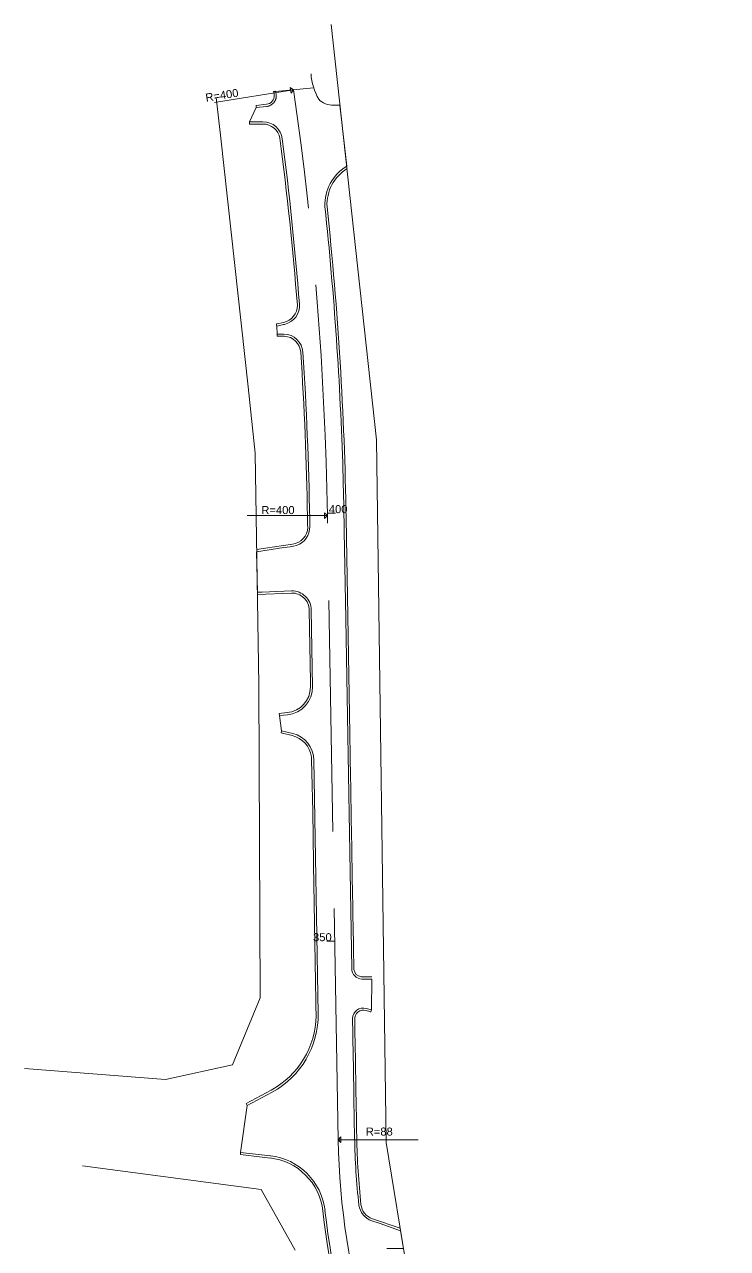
# Model space of a CAD drawing. Header units: metres. Extents: x 24518872 to 24519096, y 6838786 to 6839185.
# Drawn here: x 24518871.9 to 24518954.1, y 6839042.5 to 6839185.4 of the extents above; entities that cross this region are included whole.
import ezdxf

# ---------------------------------------------------------------- set-up
doc = ezdxf.new("R2010")
doc.units = ezdxf.units.M
for name, pattern in [('3D_LONG_DASH', [1, 0.75, -0.25]), ('Hatch', [0]), ('Katurakenne', [0]), ('Tielinjaus', [0])]:
    doc.linetypes.add(name, pattern=pattern)
for name, color, linetype, lineweight in [('Hatch', 7, 'Hatch', 0), ('Katurakenne', 7, 'Katurakenne', 0), ('Tielinjaus', 7, 'Tielinjaus', 0)]:
    doc.layers.add(name, color=color, linetype=linetype, lineweight=lineweight)
doc.styles.add('DEFAULT', font='arial.ttf', dxfattribs={"height": 0.2})

msp = doc.modelspace()

# ---------------------------------------------------------------- linework, layer by layer
at = {"color": 7, "linetype": 'Continuous', "lineweight": 9}
for p, q in [((24518907.752224, 6839185.43455), (24518913.070002, 6839136.925001)), ((24518894.328302, 6839176.910901), (24518894.889302, 6839172.157901)), ((24518894.889302, 6839172.157901), (24518898.077602, 6839143.104001)), ((24518898.077602, 6839143.104001), (24518898.888602, 6839135.355101)), ((24518914.181302, 6839054.865301), (24518913.070102, 6839136.925301)), ((24518898.888602, 6839135.355101), (24518899.315802, 6839108.326101)), ((24518899.315802, 6839108.326101), (24518899.458102, 6839071.750201)), ((24518899.458102, 6839071.750201), (24518896.253102, 6839063.947201)), ((24518888.420102, 6839062.235301), (24518871.929202, 6839063.509001)), ((24518896.253102, 6839063.947201), (24518888.420102, 6839062.235301)), ((24518917.805802, 6839032.957801), (24518914.181302, 6839054.865301)), ((24518899.605202, 6839049.370001), (24518878.711402, 6839052.130201)), ((24518903.549302, 6839042.276301), (24518899.605202, 6839049.370001))]:
    msp.add_line(p, q, dxfattribs=at)
at = {"layer": 'Hatch', "color": 7, "linetype": 'Continuous', "true_color": 0xf2f2f2}
for p, q in [((24518901.283395, 6839177.621932), (24518905.717635, 6839178.047263)), ((24518901.345052, 6839177.280152), (24518901.283395, 6839177.621932)), ((24518901.345052, 6839177.280152), (24518901.283395, 6839177.621932)), ((24518901.345052, 6839177.280152), (24518901.283395, 6839177.621932)), ((24518901.345052, 6839177.280152), (24518901.283395, 6839177.621932)), ((24518901.345052, 6839177.280152), (24518901.283395, 6839177.621932)), ((24518901.345052, 6839177.280152), (24518901.283395, 6839177.621932)), ((24518901.345052, 6839177.280152), (24518901.283395, 6839177.621932)), ((24518901.345052, 6839177.280152), (24518901.283395, 6839177.621932)), ((24518901.345052, 6839177.280152), (24518901.283395, 6839177.621932)), ((24518901.345052, 6839177.280152), (24518901.283395, 6839177.621932)), ((24518901.345052, 6839177.280152), (24518901.283395, 6839177.621932)), ((24518901.345052, 6839177.280152), (24518901.283395, 6839177.621932)), ((24518901.345052, 6839177.280152), (24518901.283395, 6839177.621932)), ((24518901.345052, 6839177.280152), (24518901.283395, 6839177.621932)), ((24518901.345052, 6839177.280152), (24518901.283395, 6839177.621932)), ((24518901.345052, 6839177.280152), (24518901.283395, 6839177.621932)), ((24518901.345052, 6839177.280152), (24518901.283395, 6839177.621932)), ((24518901.345052, 6839177.280152), (24518901.283395, 6839177.621932)), ((24518901.345052, 6839177.280152), (24518901.283395, 6839177.621932)), ((24518901.345052, 6839177.280152), (24518901.283395, 6839177.621932)), ((24518901.345052, 6839177.280152), (24518901.283395, 6839177.621932)), ((24518901.345052, 6839177.280152), (24518901.283395, 6839177.621932)), ((24518901.345052, 6839177.280152), (24518901.283395, 6839177.621932)), ((24518898.214897, 6839174.053346), (24518899.014118, 6839175.738364)), ((24518909.583744, 6839168.88213), (24518908.784995, 6839176.019141)), ((24518901.460996, 6839149.271696), (24518901.416074, 6839150.218652)), ((24518899.149485, 6839119.114754), (24518899.060533, 6839123.857967)), ((24518901.980591, 6839102.955396), (24518901.71728, 6839104.71778)), ((24518912.472284, 6839070.348117), (24518912.516777, 6839073.944466)), ((24518897.191109, 6839053.702515), (24518897.945676, 6839059.189924)), ((24518916.229987, 6839042.482476), (24518915.889736, 6839044.56175))]:
    msp.add_line(p, q, dxfattribs=at)
at = {"layer": 'Hatch', "color": 7, "linetype": 'Continuous'}
for p, q in [((24518901.345052, 6839177.280152), (24518901.283395, 6839177.621932)), ((24518901.345052, 6839177.280152), (24518901.283395, 6839177.621932)), ((24518916.229987, 6839042.482476), (24518915.889736, 6839044.56175))]:
    msp.add_line(p, q, dxfattribs=at)
at = {"layer": 'Katurakenne', "color": 7, "linetype": 'Continuous'}
for p, q in [((24518901.133131, 6839177.607519), (24518901.046458, 6839177.599206)), ((24518901.283395, 6839177.621932), (24518901.133131, 6839177.607519)), ((24518901.345052, 6839177.280152), (24518901.283395, 6839177.621932)), ((24518901.345052, 6839177.280152), (24518901.283395, 6839177.621932)), ((24518898.98909, 6839175.987153), (24518900.204936, 6839176.108974)), ((24518899.014118, 6839175.738364), (24518898.98909, 6839175.987153)), ((24518900.229965, 6839175.860185), (24518899.014118, 6839175.738364)), ((24518908.737877, 6839176.026963), (24518908.03232, 6839176.020542)), ((24518899.800393, 6839174.053346), (24518898.214897, 6839174.053346)), ((24518898.214897, 6839174.053346), (24518898.214897, 6839173.803306)), ((24518898.214897, 6839173.803306), (24518899.800393, 6839173.803306)), ((24518901.416074, 6839150.218652), (24518902.196187, 6839150.37739)), ((24518901.456382, 6839150.482038), (24518902.209393, 6839150.635262)), ((24518901.459243, 6839149.30625), (24518901.45862, 6839149.319357)), ((24518902.173556, 6839149.269415), (24518901.460996, 6839149.269415)), ((24518905.278387, 6839126.803375), (24518905.263442, 6839127.676694)), ((24518909.952772, 6839102.584195), (24518909.521988, 6839127.757944)), ((24518909.472211, 6839116.023359), (24518909.297392, 6839126.239258)), ((24518899.031494, 6839124.097986), (24518903.24014, 6839124.74922)), ((24518899.060533, 6839123.857967), (24518902.248034, 6839124.344884)), ((24518903.13608, 6839119.279251), (24518899.709387, 6839119.13621)), ((24518899.140692, 6839118.866135), (24518903.146393, 6839119.029423)), ((24518899.195383, 6839119.114754), (24518899.141841, 6839119.112519)), ((24518899.709387, 6839119.13621), (24518899.195383, 6839119.114754)), ((24518905.337836, 6839108.685923), (24518905.194962, 6839117.035086)), ((24518905.598529, 6839108.095238), (24518905.444892, 6839117.073306)), ((24518910.171487, 6839075.159762), (24518909.472211, 6839116.023359)), ((24518901.690498, 6839104.966387), (24518902.625717, 6839105.066728)), ((24518901.71728, 6839104.71778), (24518901.690498, 6839104.966387)), ((24518902.652499, 6839104.818121), (24518901.71728, 6839104.71778)), ((24518901.980591, 6839102.955396), (24518901.918997, 6839102.71303)), ((24518901.918997, 6839102.71303), (24518903.228406, 6839102.381614)), ((24518903.29, 6839102.62398), (24518901.980591, 6839102.955396)), ((24518906.252199, 6839069.896715), (24518905.744673, 6839099.555008)), ((24518911.470238, 6839073.944466), (24518912.516777, 6839073.944466)), ((24518912.51318, 6839074.194506), (24518911.93336, 6839074.194506)), ((24518912.261444, 6839070.147422), (24518911.844824, 6839070.259778)), ((24518912.413859, 6839070.132352), (24518912.408382, 6839070.112124)), ((24518912.472284, 6839070.348117), (24518912.413859, 6839070.132352)), ((24518897.827049, 6839059.410161), (24518900.74309, 6839060.974484)), ((24518900.861718, 6839060.754247), (24518897.945676, 6839059.189924)), ((24518897.945676, 6839059.189924), (24518897.827049, 6839059.410161)), ((24518910.432452, 6839059.909749), (24518910.509625, 6839055.399953)), ((24518897.191109, 6839053.702515), (24518897.161593, 6839053.454216)), ((24518900.686542, 6839053.288688), (24518897.191109, 6839053.702515)), ((24518897.161593, 6839053.454216), (24518900.657026, 6839053.040389)), ((24518912.50559, 6839045.720956), (24518913.366669, 6839045.426002)), ((24518915.84711, 6839044.842989), (24518912.586912, 6839045.957458)), ((24518913.366669, 6839045.426002), (24518915.889736, 6839044.56175)), ((24518915.926299, 6839042.482476), (24518915.19022, 6839042.482476)), ((24518916.229987, 6839042.482476), (24518915.926299, 6839042.482476))]:
    msp.add_line(p, q, dxfattribs=at)
at = {"layer": 'Katurakenne', "color": 7, "linetype": 'Continuous', "flags": 128}
for points in [[(24518901.090789, 6839176.332928), (24518901.127644, 6839176.382316), (24518901.162311, 6839176.433916), (24518901.194603, 6839176.487586), (24518901.224343, 6839176.543162), (24518901.251372, 6839176.600461), (24518901.275546, 6839176.659283), (24518901.296744, 6839176.719413), (24518901.314865, 6839176.780623), (24518901.329832, 6839176.842676), (24518901.341593, 6839176.905329), (24518901.35012, 6839176.968333), (24518901.355413, 6839177.031443), (24518901.357494, 6839177.094413), (24518901.356411, 6839177.157006), (24518901.352233, 6839177.218991), (24518901.345052, 6839177.280152)], [(24518900.2299, 6839175.860178), (24518900.291124, 6839175.867835), (24518900.352435, 6839175.878599), (24518900.413596, 6839175.892507), (24518900.474369, 6839175.909571), (24518900.53451, 6839175.929781), (24518900.593776, 6839175.953101), (24518900.651927, 6839175.97947), (24518900.708728, 6839176.008802), (24518900.763955, 6839176.040989), (24518900.817396, 6839176.0759), (24518900.868853, 6839176.113383), (24518900.918146, 6839176.153268), (24518900.965115, 6839176.195368), (24518901.009619, 6839176.239486), (24518901.051542, 6839176.285412), (24518901.090789, 6839176.332928)]]:
    msp.add_lwpolyline(points, dxfattribs=at)
at = {"layer": 'Katurakenne', "color": 7, "linetype": 'Continuous'}
for centre, radius, start, end in [((24518912.111612, 6839180.067225), 6.705459, 183.35558052, 210.17703328), ((24518900.106306, 6839177.104721), 1.00062, 275.65342905, 4.69101547), ((24518895.718929, 6839176.651529), 5.411161, 5.67435386, 10.08644362), ((24518907.944674, 6839178.317416), 2.298546, 224.84266983, 272.18527905), ((24518908.751999, 6839175.966209), 0.062374, 58.06199731, 103.08577418), ((24518899.812962, 6839171.802989), 2.254932, 7.31982723, 90.3600239), ((24518899.814733, 6839171.800348), 2.002971, 9.82271116, 90.41020498), ((24518514.993707, 6839121.992875), 390.032087, 4.50926219, 7.38737393), ((24518506.44276, 6839121.257134), 398.872375, 4.53098447, 7.32205052), ((24518912.279299, 6839164.377981), 5.249131, 120.89885202, 182.31263913), ((24518912.277178, 6839164.379478), 4.996519, 121.86524887, 182.64452665), ((24518503.20379, 6839121.07252), 406.123453, 1.71482426, 6.09110619), ((24518505.023948, 6839121.16816), 404.551714, 0.93333805, 6.09878501), ((24518901.818037, 6839152.59797), 2.001345, 281.27664946, 1.69867095), ((24518901.818817, 6839152.597832), 2.251037, 283.19758674, 4.51010154), ((24518901.677097, 6839149.236763), 1.264684, 100.05083656, 104.24045477), ((24518897.453052, 6839149.639575), 3.998559, 7.29678799, 11.87791074), ((24519041.162397, 6839156.373434), 139.881793, 182.52182152, 182.55102358), ((24519041.162397, 6839156.37343), 139.881794, 182.89595976, 182.91013133), ((24518881.187117, 6839149.039064), 20.273887, 359.94781911, 0.7551129), ((24518902.173556, 6839138.026376), 11.243039, 89.57805345, 90), ((24518901.25631, 6839155.162789), 4.876824, 281.11174838, 282.75166907), ((24518902.221406, 6839147.016464), 2.252917, 3.77370749, 89.11119856), ((24518900.100114, 6838405.147842), 743.874004, 89.83269047, 89.895180046), ((24518902.221215, 6839147.016785), 2.00254, 3.77287028, 88.53824933), ((24518501.855118, 6839121.002026), 403.212933, 0.99023284, 3.71798007), ((24518496.858323, 6839120.797085), 408.463059, 0.96505961, 3.70219211), ((24518340.633618, 6839117.359604), 568.733097, 0.89459779, 1.59860356), ((24518527.217863, 6839121.297279), 377.8489, 0.81902481, 1.01193344), ((24518903.022583, 6839126.743472), 2.006084, 276.22589251, 358.71041883), ((24518903.028128, 6839126.741612), 2.251106, 287.79552127, 1.57220615), ((24518901.871863, 6839130.905357), 6.571249, 273.28168972, 286.29926618), ((24518903.190386, 6839117.029217), 2.254932, 0.16688719, 91.23182606), ((24518903.190386, 6839117.029217), 2.004384, 0.16688083, 91.23183227), ((24518902.345418, 6839108.056633), 3.002781, 275.35567781, 0.25745959), ((24518902.341636, 6839108.054015), 3.257122, 275.43225998, 0.98005521), ((24517984.805556, 6839092.933362), 920.667053, 0.942047146, 0.980375373), ((24518902.493336, 6839099.471014), 3.001986, 8.49330668, 75.84412393), ((24518902.488471, 6839099.473423), 3.257124, 0.97921066, 75.74280646), ((24531237.732927, 6839302.351088), 12329.398621, 180.9283746157, 181.0562506021), ((24518399.999377, 6839084.172884), 505.70808, 0.42009521, 1.78377121), ((24506977.544899, 6838877.477164), 11930.004501, 0.9229872236, 1.0105495838), ((24518911.422463, 6839075.195922), 1.251412, 181.02650683, 268.10704632), ((24518911.422591, 6839075.195744), 1.001083, 187.1655018, 261.02265154), ((24518911.701432, 6839079.655933), 5.466349, 265.43513441, 272.43169342), ((24518911.470238, 6839079.413984), 5.469518, 269.06646846, 270), ((24518896.332237, 6839072.442328), 16.275535, 6.1664306, 6.18027903), ((24518896.003361, 6839069.778691), 9.998935, 298.29573496, 359.26986257), ((24518895.980328, 6839069.774493), 10.272465, 298.42325996, 0.97519697), ((24518911.524923, 6839069.304204), 1.255983, 74.93624895, 178.63990003), ((24513390.26311, 6838969.055032), 5520.916966, 0.942927933, 1.040747137), ((24518911.527339, 6839069.302508), 1.008545, 71.65155288, 184.73211233), ((24491331.442275, 6838587.387792), 27583.288652, 0.9722719046, 1.0009073509), ((24518908.0487, 6839055.312455), 15.672882, 73.60579346, 75.95894915), ((24518912.365423, 6839070.256781), 0.150901, 226.44459041, 286.53991699), ((24518995.830237, 6839056.925809), 85.334255, 181.02455653, 186.31370918), ((24518996.132657, 6839056.937051), 85.386259, 181.00748925, 186.26953427), ((24518899.830581, 6839046.08803), 7.015342, 6.44292112, 83.69172261), ((24518899.830581, 6839046.08803), 7.26589, 6.44292208, 83.69172805), ((24518996.683727, 6839056.953204), 90.447801, 186.3975224, 214.21421881), ((24518996.683727, 6839056.953204), 90.197253, 186.3941241, 214.22918828), ((24518913.243709, 6839047.847596), 2.251065, 187.81727379, 250.82450289), ((24518913.243875, 6839047.847168), 2.000621, 186.7396817, 250.82985587), ((24518914.900539, 6839011.982825), 30.501027, 89.45582985, 91.13796075)]:
    msp.add_arc(centre, radius, start, end, dxfattribs=at)
at = {"layer": 'Katurakenne'}
msp.add_point((24518901.283395, 6839177.621932), dxfattribs=at)
at = {"layer": 'Tielinjaus', "color": 7, "linetype": 'Continuous'}
for p, q in [((24518903.370695, 6839177.80403, 133.18), (24518902.991832, 6839178.078732, 133.18)), ((24518902.991832, 6839178.078732, 133.18), (24518903.095435, 6839177.425936, 133.18)), ((24518903.370695, 6839177.80403, 133.18), (24518894.120006, 6839176.341837, 133.18)), ((24518903.370695, 6839177.80403, 133.18), (24518903.095435, 6839177.425936, 133.18)), ((24518907.338446, 6839128.075578, 133.18), (24518897.972446, 6839128.075578, 133.18)), ((24518907.338446, 6839128.075578, 133.18), (24518907.007308, 6839128.406044, 133.18)), ((24518907.007308, 6839128.406044, 133.18), (24518907.007308, 6839127.745112, 133.18)), ((24518907.338446, 6839128.075578, 133.18), (24518907.007308, 6839127.745112, 133.18)), ((24518908.270125, 6839128.363175, 133.18), (24518907.333412, 6839128.363175, 133.18)), ((24518908.189022, 6839078.370495, 133.18), (24518907.252422, 6839078.370495, 133.18)), ((24518908.585802, 6839055.183889, 133.18), (24518908.91694, 6839055.514356, 133.18)), ((24518908.585802, 6839055.183889, 133.18), (24518917.951802, 6839055.183889, 133.18)), ((24518908.585802, 6839055.183889, 133.18), (24518908.91694, 6839054.853423, 133.18)), ((24518908.91694, 6839054.853423, 133.18), (24518908.91694, 6839055.514356, 133.18))]:
    msp.add_line(p, q, dxfattribs=at)
at = {"layer": 'Tielinjaus', "color": 7, "linetype": '3D_LONG_DASH', "ltscale": 36}
msp.add_line((24518908.585802, 6839055.183889, 133.18), (24518907.338446, 6839128.075578, 133.18), dxfattribs=at)
for centre, radius, start, end in [((24518506.520173, 6839121.246444, 133.18), 400.876683, 0.97610993, 8.11095158), ((24518996.761065, 6839056.942507, 133.18), 88.192871, 181.14258811, 241.06448353)]:
    msp.add_arc(centre, radius, start, end, dxfattribs=at)

# ---------------------------------------------------------------- texts
at = {"layer": 'Tielinjaus', "color": 7, "style": 'DEFAULT'}
for s, rotation, p in [('R=400', 8.98203771, (24518893.157384, 6839176.413557, 133.18)), ('400', 359.9999975, (24518907.499101, 6839128.363175, 133.18)), ('R=400', 359.9999975, (24518899.609572, 6839128.255285, 133.18)), ('350', 359.9999975, (24518905.650467, 6839078.370495, 133.18)), ('R=88', 359.9999975, (24518911.812155, 6839055.669961, 133.18))]:
    msp.add_text(s, height=0.935, rotation=rotation, dxfattribs=at).set_placement(p)

doc.saveas('drawing.dxf')
